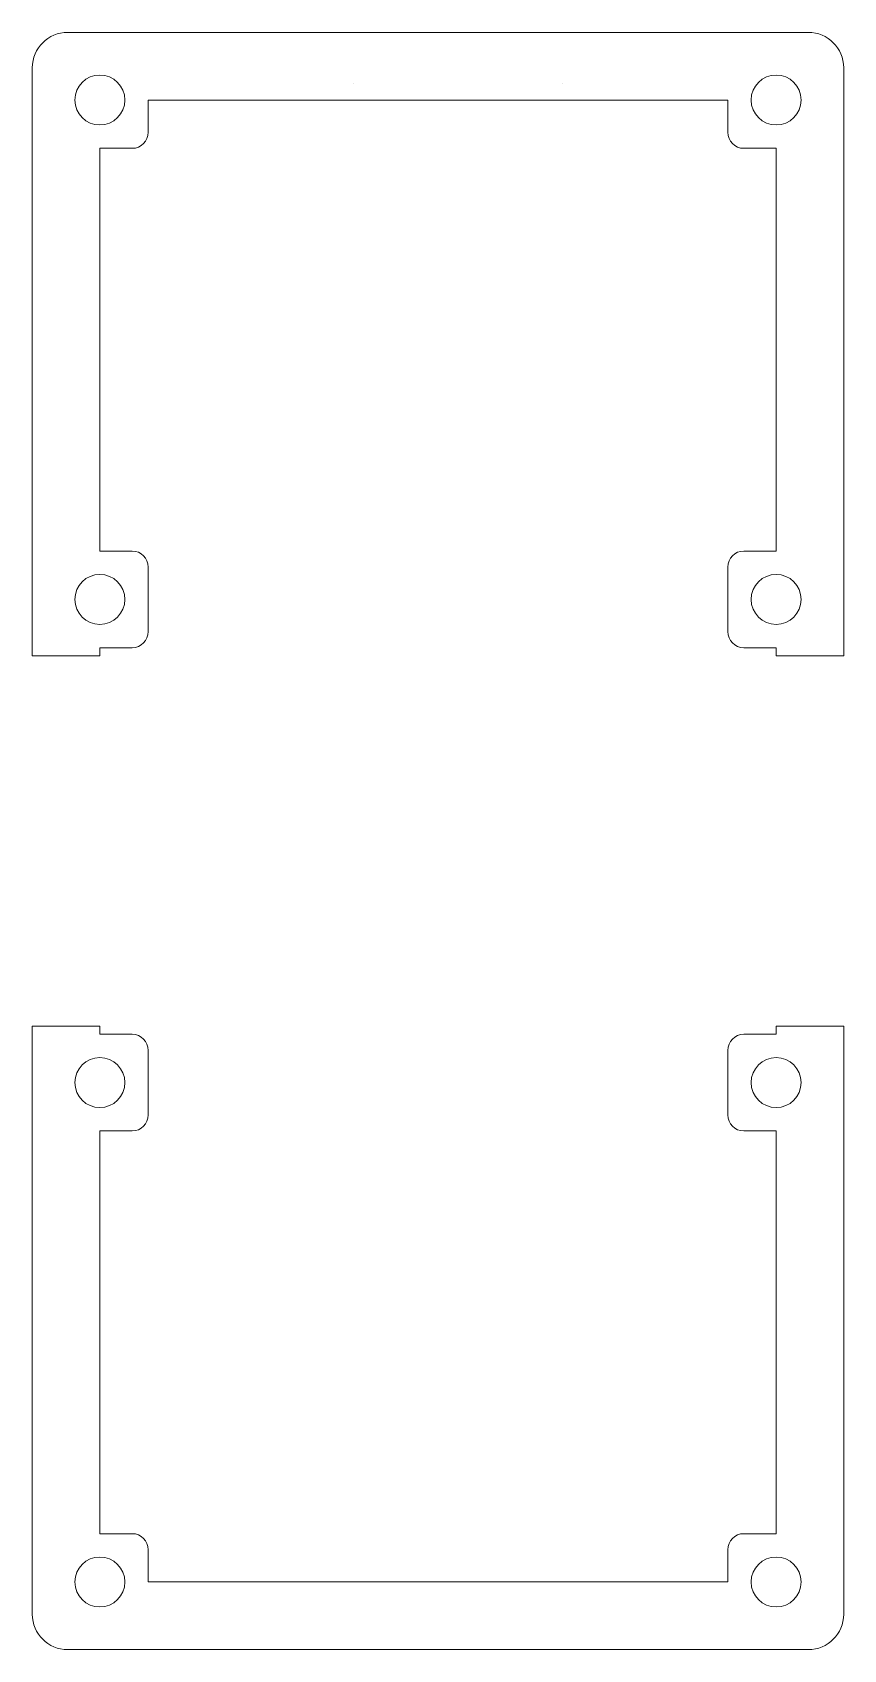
# Model space of a CAD drawing. Header units: millimetres. Extents: x 0 to 50, y 0 to 100.
import ezdxf

# ---------------------------------------------------------------- set-up
doc = ezdxf.new("R2010")
doc.units = ezdxf.units.MM
doc.layers.add('Cut', color=5, linetype='CONTINUOUS', lineweight=5, true_color=0x0000ff)

msp = doc.modelspace()

# ---------------------------------------------------------------- linework, layer by layer
at = {"layer": 'Cut'}
for p, q in [((21.1, 100.2), (2, 100.2)), ((21.1, 100.2), (21.25, 100.2)), ((21.25, 100.2), (31.25, 100.2)), ((31.25, 100.2), (31.4, 100.2)), ((48, 100.2), (31.4, 100.2)), ((-0.2, 98), (-0.2, 61.5)), ((50.2, 61.5), (50.2, 98)), ((19.75, 97), (19.75, 97)), ((19.75, 97), (19.75, 97)), ((32.75, 97), (32.75, 97)), ((32.75, 97), (32.75, 97)), ((7, 96), (7, 94)), ((18.75, 96), (7, 96)), ((18.75, 96), (21.25, 96)), ((21.25, 96), (31.25, 96)), ((31.25, 96), (33.75, 96)), ((43, 96), (33.75, 96)), ((43, 94), (43, 96)), ((6, 93), (4, 93)), ((4, 93), (4, 68)), ((46, 93), (44, 93)), ((46, 68), (46, 93)), ((4, 68), (6, 68)), ((44, 68), (46, 68)), ((7, 67), (7, 63)), ((43, 63), (43, 67)), ((4, 61.5), (-0.2, 61.5)), ((6, 62), (4, 62)), ((4, 62), (4, 61.5)), ((46, 62), (44, 62)), ((46, 61.5), (46, 62)), ((46, 61.5), (50.2, 61.5)), ((-0.2, 38.5), (4, 38.5)), ((-0.2, 38.5), (-0.2, 2)), ((4, 38.5), (4, 38)), ((46, 38.5), (50.2, 38.5)), ((46, 38), (46, 38.5)), ((50.2, 2), (50.2, 38.5)), ((4, 38), (6, 38)), ((44, 38), (46, 38)), ((7, 37), (7, 33)), ((43, 33), (43, 37)), ((6, 32), (4, 32)), ((4, 32), (4, 7)), ((46, 32), (44, 32)), ((46, 7), (46, 32)), ((4, 7), (6, 7)), ((44, 7), (46, 7)), ((7, 6), (7, 4)), ((43, 4), (43, 6)), ((7, 4), (43, 4)), ((2, -0.2), (48, -0.2))]:
    msp.add_line(p, q, dxfattribs=at)
for centre in [(4, 96), (46, 96), (4, 65), (46, 65), (4, 35), (46, 35), (4, 4), (46, 4)]:
    msp.add_circle(centre, 1.55, dxfattribs=at)
for centre, radius, start, end in [((2, 98), 2.2, 90, 180), ((48, 98), 2.2, 0, 90), ((6, 94), 1, 270, 0), ((44, 94), 1, 180, 270), ((6, 67), 1, 0, 90), ((44, 67), 1, 90, 180), ((6, 63), 1, 270, 0), ((44, 63), 1, 180, 270), ((6, 37), 1, 0, 90), ((44, 37), 1, 90, 180), ((6, 33), 1, 270, 0), ((44, 33), 1, 180, 270), ((6, 6), 1, 0, 90), ((44, 6), 1, 90, 180), ((2, 2), 2.2, 180, 270), ((48, 2), 2.2, 270, 0)]:
    msp.add_arc(centre, radius, start, end, dxfattribs=at)

doc.saveas('drawing.dxf')
